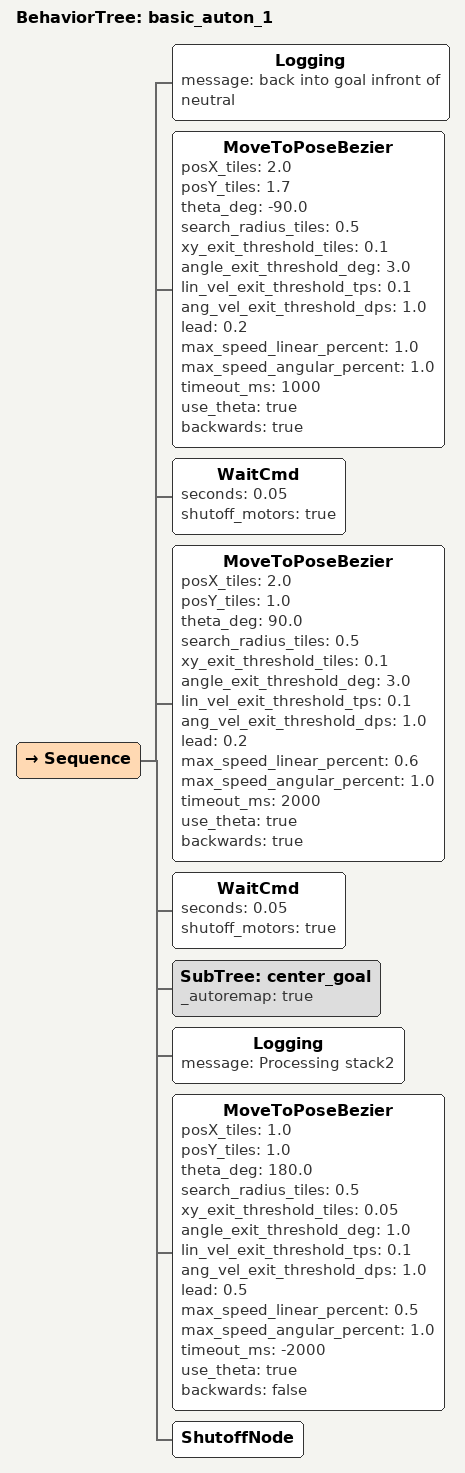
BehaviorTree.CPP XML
<?xml version="1.0" encoding="UTF-8"?>
<root BTCPP_format="4">
  <include path="bt_center_goal.xml"/>
  <BehaviorTree ID="basic_auton_1">
    <Sequence>
      <Logging message="back into goal infront of neutral"/>
      <MoveToPoseBezier posX_tiles="2.0"
                            posY_tiles="1.7"
                            theta_deg="-90.0"
                            search_radius_tiles="0.5"
                            xy_exit_threshold_tiles="0.1"
                            angle_exit_threshold_deg="3.0"
                            lin_vel_exit_threshold_tps="0.1"
                            ang_vel_exit_threshold_dps="1.0"
                            lead="0.2"
                            max_speed_linear_percent="1.0"
                            max_speed_angular_percent="1.0"
                            timeout_ms="1000"
                            use_theta="true"
                            backwards="true"/>
      <WaitCmd seconds="0.05" shutoff_motors="true"/>
      <MoveToPoseBezier posX_tiles="2.0"
                            posY_tiles="1.0"
                            theta_deg="90.0"
                            search_radius_tiles="0.5"
                            xy_exit_threshold_tiles="0.1"
                            angle_exit_threshold_deg="3.0"
                            lin_vel_exit_threshold_tps="0.1"
                            ang_vel_exit_threshold_dps="1.0"
                            lead="0.2"
                            max_speed_linear_percent="0.6"
                            max_speed_angular_percent="1.0"
                            timeout_ms="2000"
                            use_theta="true"
                            backwards="true"/>
      <WaitCmd seconds="0.05" shutoff_motors="true"/>
      <SubTree ID="center_goal" _autoremap="true"/>

      <Logging message="Processing stack2"/>
      <MoveToPoseBezier posX_tiles="1.0"
                              posY_tiles="1.0"
                              theta_deg="180.0"
                              search_radius_tiles="0.5"
                              xy_exit_threshold_tiles="0.05"
                              angle_exit_threshold_deg="1.0"
                              lin_vel_exit_threshold_tps="0.1"
                              ang_vel_exit_threshold_dps="1.0"
                              lead="0.5"
                              max_speed_linear_percent="0.5"
                              max_speed_angular_percent="1.0"
                              timeout_ms="-2000"
                              use_theta="true"
                              backwards="false"/>
      <ShutoffNode/>
    </Sequence>
  </BehaviorTree>

</root>
